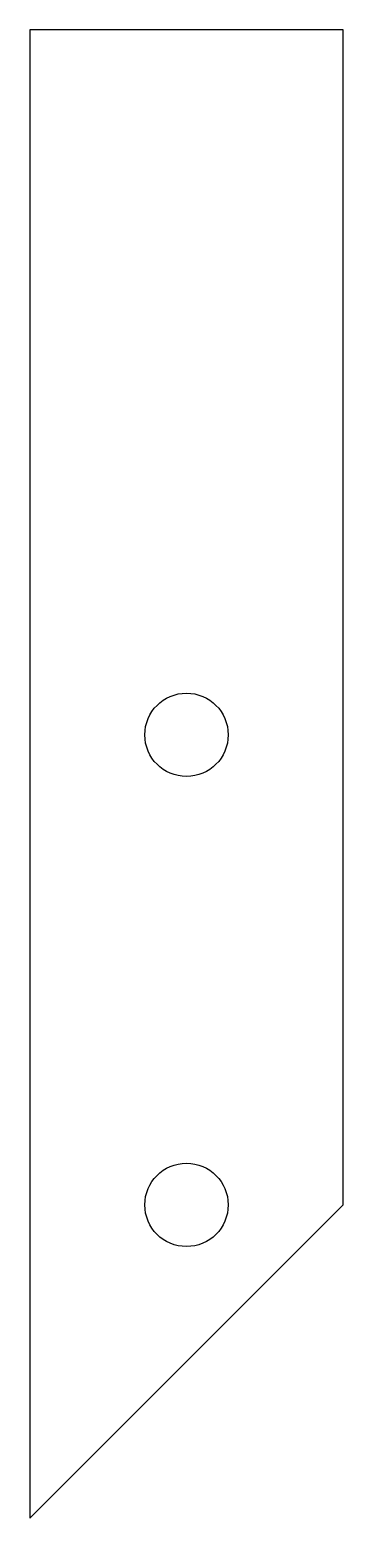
# Model space of a CAD drawing. Header units: inches. Extents: x 0 to 1, y -4.75 to 0.
import ezdxf

# ---------------------------------------------------------------- set-up
doc = ezdxf.new("R2010")
doc.units = ezdxf.units.IN
doc.header["$MEASUREMENT"] = 0

msp = doc.modelspace()

# ---------------------------------------------------------------- linework, layer by layer
msp.add_lwpolyline([(0, -4.75), (1, -3.75), (1, 0), (0, 0)], close=True)
for centre in [(0.5, -2.25), (0.5, -3.75)]:
    msp.add_circle(centre, 0.133)

doc.saveas('drawing.dxf')
